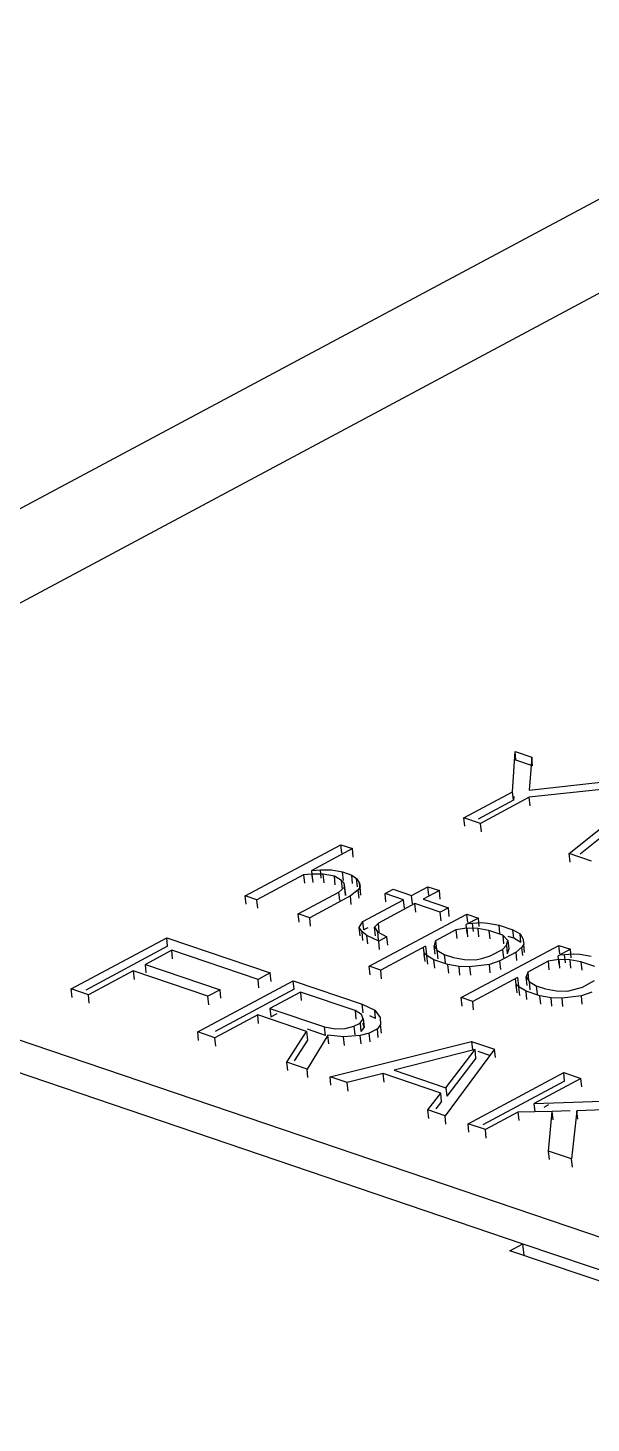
# Model space of a CAD drawing. Header units: millimetres. Extents: x 0 to 594, y 0 to 420.
# Drawn here: x 410.632 to 412.123, y 298.171 to 301.861 of the extents above; entities that cross this region are included whole.
import ezdxf

# ---------------------------------------------------------------- set-up
doc = ezdxf.new("R2010")
doc.units = ezdxf.units.MM
doc.header["$LTSCALE"] = 32.67
doc.layers.add('ASSEM_MEM', color=7, linetype='CONTINUOUS')

msp = doc.modelspace()

# ---------------------------------------------------------------- linework, layer by layer
at = {"layer": 'ASSEM_MEM', "color": 7, "linetype": 'CONTINUOUS'}
for p, q in [((428.7361, 310.2759), (406.1459, 298.2019)), ((414.4849, 302.41), (409.2878, 299.6322)), ((411.9151, 299.8406), (411.9214, 299.9466)), ((411.9238, 299.9242), (411.9214, 299.9466)), ((411.9214, 299.9466), (411.9655, 299.9317)), ((411.9678, 299.9093), (411.9238, 299.9242)), ((411.9655, 299.9317), (411.9586, 299.8447)), ((411.9678, 299.9093), (411.9655, 299.9317)), ((411.9586, 299.8447), (412.1563, 299.867)), ((411.7859, 299.7716), (411.9151, 299.8406)), ((411.9591, 299.8257), (411.83, 299.7567)), ((411.9174, 299.8182), (411.9151, 299.8406)), ((411.918, 299.8282), (411.9174, 299.8182)), ((412.2003, 299.852), (411.9591, 299.8257)), ((411.9615, 299.8033), (411.9591, 299.8257)), ((412.0648, 299.677), (412.2591, 299.8321)), ((411.9174, 299.8182), (411.8238, 299.7682)), ((412.2614, 299.8097), (412.0936, 299.6757)), ((411.7883, 299.7492), (411.7859, 299.7716)), ((411.83, 299.7567), (411.7859, 299.7716)), ((411.8323, 299.7343), (411.83, 299.7567)), ((411.2077, 299.5652), (411.4606, 299.7003)), ((411.4911, 299.69), (411.3834, 299.6325)), ((411.4629, 299.6779), (411.4606, 299.7003)), ((411.4606, 299.7003), (411.4911, 299.69)), ((411.4934, 299.6676), (411.4911, 299.69)), ((412.0672, 299.6546), (412.0648, 299.677)), ((412.1236, 299.6571), (412.0648, 299.677)), ((409.2878, 299.6322), (414.6501, 297.8131)), ((411.3619, 299.621), (411.2381, 299.5548)), ((411.3849, 299.6226), (411.3619, 299.621)), ((411.3619, 299.621), (411.3642, 299.5986)), ((411.3834, 299.6325), (411.4064, 299.6341)), ((411.3858, 299.6101), (411.3834, 299.6325)), ((411.3872, 299.6002), (411.3849, 299.6226)), ((411.4139, 299.6222), (411.3849, 299.6226)), ((411.4087, 299.6117), (411.4064, 299.6341)), ((411.4064, 299.6341), (411.4354, 299.6337)), ((411.4162, 299.5997), (411.4139, 299.6222)), ((411.4436, 299.6168), (411.4139, 299.6222)), ((411.4354, 299.6337), (411.4651, 299.6283)), ((411.4459, 299.5944), (411.4436, 299.6168)), ((411.4626, 299.6056), (411.4436, 299.6168)), ((411.4649, 299.5832), (411.4626, 299.6056)), ((411.4694, 299.5986), (411.4626, 299.6056)), ((411.4675, 299.6059), (411.4651, 299.6283)), ((411.4651, 299.6283), (411.4895, 299.62)), ((411.4918, 299.5976), (411.4895, 299.62)), ((411.4895, 299.62), (411.5024, 299.6109)), ((411.5047, 299.5885), (411.5024, 299.6109)), ((411.5024, 299.6109), (411.5099, 299.599)), ((411.3477, 299.5177), (411.4554, 299.5752)), ((411.4554, 299.5752), (411.4708, 299.5887)), ((411.4577, 299.5528), (411.4554, 299.5752)), ((411.4717, 299.5762), (411.4694, 299.5986)), ((411.4708, 299.5887), (411.4694, 299.5986)), ((411.4731, 299.5663), (411.4708, 299.5887)), ((411.4717, 299.5762), (411.4731, 299.5663)), ((411.5066, 299.5813), (411.4858, 299.5648)), ((411.5113, 299.5891), (411.5066, 299.5813)), ((411.509, 299.5589), (411.5066, 299.5813)), ((411.5122, 299.5766), (411.5099, 299.599)), ((411.5099, 299.599), (411.5113, 299.5891)), ((411.5136, 299.5667), (411.5113, 299.5891)), ((411.5776, 299.5713), (411.5991, 299.5828)), ((411.5799, 299.5489), (411.5776, 299.5713)), ((411.6263, 299.5548), (411.5776, 299.5713)), ((411.5991, 299.5828), (411.6478, 299.5663)), ((411.6478, 299.5663), (411.6909, 299.5893)), ((411.6501, 299.5439), (411.6478, 299.5663)), ((411.7213, 299.579), (411.6783, 299.556)), ((411.6932, 299.5669), (411.6909, 299.5893)), ((411.6909, 299.5893), (411.7213, 299.579)), ((411.7236, 299.5566), (411.7213, 299.579)), ((409.2971, 299.5426), (411.9425, 298.6451)), ((411.21, 299.5427), (411.2077, 299.5652)), ((411.2381, 299.5548), (411.2077, 299.5652)), ((411.2405, 299.5324), (411.2381, 299.5548)), ((411.4858, 299.5648), (411.3782, 299.5073)), ((411.4881, 299.5424), (411.4858, 299.5648)), ((411.5187, 299.4973), (411.6263, 299.5548)), ((411.6567, 299.5445), (411.5599, 299.4927)), ((411.6286, 299.5324), (411.6263, 299.5548)), ((411.6591, 299.5221), (411.6567, 299.5445)), ((411.7237, 299.5218), (411.6567, 299.5445)), ((411.6783, 299.556), (411.7453, 299.5333)), ((411.7453, 299.5333), (411.7237, 299.5218)), ((411.7476, 299.5108), (411.7453, 299.5333)), ((411.3501, 299.4952), (411.3477, 299.5177)), ((411.3782, 299.5073), (411.3477, 299.5177)), ((411.3805, 299.4849), (411.3782, 299.5073)), ((411.5093, 299.4816), (411.5187, 299.4973)), ((411.521, 299.4749), (411.5187, 299.4973)), ((411.5357, 299.3787), (411.794, 299.5167)), ((411.5599, 299.4927), (411.5498, 299.482)), ((411.5622, 299.4703), (411.5599, 299.4927)), ((411.726, 299.4993), (411.7237, 299.5218)), ((411.8244, 299.5064), (411.7921, 299.4891)), ((411.7963, 299.4943), (411.794, 299.5167)), ((411.794, 299.5167), (411.8244, 299.5064)), ((411.7975, 299.492), (411.8319, 299.4945)), ((411.8113, 299.4704), (411.809, 299.4928)), ((411.8267, 299.484), (411.8244, 299.5064)), ((411.8319, 299.4945), (411.8495, 299.4932)), ((411.8495, 299.4932), (411.8792, 299.4878)), ((411.5116, 299.4592), (411.5093, 299.4816)), ((411.5168, 299.4697), (411.5093, 299.4816)), ((411.5191, 299.4473), (411.5168, 299.4697)), ((411.5297, 299.4606), (411.5168, 299.4697)), ((411.5323, 299.4809), (411.521, 299.4749)), ((411.532, 299.4382), (411.5297, 299.4606)), ((411.5609, 299.4453), (411.5297, 299.4606)), ((411.5521, 299.4596), (411.5498, 299.482)), ((411.5498, 299.482), (411.5573, 299.4701)), ((411.5573, 299.4701), (411.5596, 299.4476)), ((411.5573, 299.4701), (411.5824, 299.4569)), ((411.5824, 299.4569), (411.5609, 299.4453)), ((411.5847, 299.4344), (411.5824, 299.4569)), ((411.7652, 299.4748), (411.7114, 299.446)), ((411.7935, 299.4793), (411.7652, 299.4748)), ((411.7652, 299.4748), (411.7675, 299.4523)), ((411.7944, 299.4667), (411.7921, 299.4891)), ((411.7935, 299.4793), (411.7959, 299.4568)), ((411.8226, 299.4788), (411.7935, 299.4793)), ((411.8226, 299.4788), (411.8249, 299.4564)), ((411.8523, 299.4734), (411.8226, 299.4788)), ((411.8523, 299.4734), (411.8546, 299.451)), ((411.8888, 299.461), (411.8523, 299.4734)), ((411.8815, 299.4654), (411.8792, 299.4878)), ((411.8792, 299.4878), (411.9158, 299.4754)), ((411.8888, 299.461), (411.8912, 299.4386)), ((411.9024, 299.447), (411.8888, 299.461)), ((411.9181, 299.453), (411.9032, 299.458)), ((411.9181, 299.453), (411.9158, 299.4754)), ((411.9158, 299.4754), (411.9347, 299.4643)), ((411.937, 299.4419), (411.9347, 299.4643)), ((411.9347, 299.4643), (411.9422, 299.4523)), ((410.7469, 299.3189), (410.9998, 299.4541)), ((411.0021, 299.4316), (410.7858, 299.316)), ((411.0132, 299.4213), (410.9432, 299.3839)), ((411.0021, 299.4316), (410.9998, 299.4541)), ((410.9998, 299.4541), (411.2738, 299.3611)), ((411.0155, 299.3989), (411.0132, 299.4213)), ((411.2415, 299.3438), (411.0132, 299.4213)), ((411.5632, 299.4229), (411.5609, 299.4453)), ((411.6845, 299.4316), (411.5661, 299.3683)), ((411.6812, 299.4139), (411.6791, 299.4287)), ((411.6821, 299.4014), (411.6798, 299.4238)), ((411.6845, 299.4316), (411.6868, 299.4092)), ((411.7114, 299.446), (411.7074, 299.4332)), ((411.7098, 299.4108), (411.7074, 299.4332)), ((411.7074, 299.4332), (411.7149, 299.4213)), ((411.7114, 299.446), (411.7137, 299.4236)), ((411.7149, 299.4213), (411.7173, 299.3989)), ((411.7149, 299.4213), (411.7339, 299.4102)), ((411.7792, 299.296), (412.0375, 299.4341)), ((411.8561, 299.4063), (411.8884, 299.4236)), ((411.8884, 299.4236), (411.8985, 299.4343)), ((411.8884, 299.4236), (411.8907, 299.4011)), ((411.8985, 299.4343), (411.9024, 299.447)), ((411.8985, 299.4343), (411.9008, 299.4118)), ((411.9048, 299.4246), (411.9008, 299.4118)), ((411.9024, 299.447), (411.9048, 299.4246)), ((411.937, 299.4419), (411.9181, 299.453)), ((411.9397, 299.4297), (411.9242, 299.4161)), ((411.9444, 299.4375), (411.9397, 299.4297)), ((411.942, 299.4073), (411.9397, 299.4297)), ((411.9422, 299.4523), (411.9444, 299.4375)), ((411.9467, 299.4151), (411.9444, 299.4375)), ((412.068, 299.4238), (412.0357, 299.4065)), ((412.0399, 299.4117), (412.0375, 299.4341)), ((412.0375, 299.4341), (412.068, 299.4238)), ((412.0703, 299.4014), (412.068, 299.4238)), ((410.9455, 299.3615), (410.9432, 299.3839)), ((410.9432, 299.3839), (411.1411, 299.3168)), ((411.6836, 299.3915), (411.6812, 299.4139)), ((411.688, 299.4069), (411.6812, 299.4139)), ((411.6904, 299.3845), (411.688, 299.4069)), ((411.707, 299.3958), (411.688, 299.4069)), ((411.7093, 299.3734), (411.707, 299.3958)), ((411.7435, 299.3834), (411.707, 299.3958)), ((411.7339, 299.4102), (411.7362, 299.3877)), ((411.7339, 299.4102), (411.7583, 299.4019)), ((411.7459, 299.361), (411.7435, 299.3834)), ((411.7733, 299.378), (411.7435, 299.3834)), ((411.7583, 299.4019), (411.788, 299.3965)), ((411.788, 299.3965), (411.817, 299.3961)), ((411.8536, 299.3837), (411.8023, 299.3775)), ((411.817, 299.3961), (411.8339, 299.3997)), ((411.8339, 299.3997), (411.8561, 299.4063)), ((411.8812, 299.3931), (411.8536, 299.3837)), ((411.8559, 299.3612), (411.8536, 299.3837)), ((411.9242, 299.4161), (411.8812, 299.3931)), ((411.8835, 299.3707), (411.8812, 299.3931)), ((411.9266, 299.3937), (411.9242, 299.4161)), ((412.0088, 299.3921), (411.955, 299.3634)), ((412.0371, 299.3966), (412.0088, 299.3921)), ((412.0088, 299.3921), (412.0111, 299.3697)), ((412.038, 299.3841), (412.0357, 299.4065)), ((412.0371, 299.3966), (412.0394, 299.3742)), ((412.0661, 299.3962), (412.0371, 299.3966)), ((412.0411, 299.4094), (412.0755, 299.4118)), ((412.0549, 299.3878), (412.0525, 299.4102)), ((412.0661, 299.3962), (412.0685, 299.3738)), ((412.0959, 299.3908), (412.0661, 299.3962)), ((412.0755, 299.4118), (412.093, 299.4106)), ((412.093, 299.4106), (412.1228, 299.4052)), ((412.0959, 299.3908), (412.0982, 299.3684)), ((412.1324, 299.3784), (412.0959, 299.3908)), ((410.9109, 299.3667), (410.7925, 299.3034)), ((410.9109, 299.3667), (410.9133, 299.3442)), ((411.1088, 299.2995), (410.9109, 299.3667)), ((411.2738, 299.3611), (411.2415, 299.3438)), ((411.2761, 299.3387), (411.2738, 299.3611)), ((411.538, 299.3563), (411.5357, 299.3787)), ((411.5661, 299.3683), (411.5357, 299.3787)), ((411.5684, 299.3459), (411.5661, 299.3683)), ((411.7756, 299.3556), (411.7733, 299.378)), ((411.8023, 299.3775), (411.7733, 299.378)), ((411.8046, 299.3551), (411.8023, 299.3775)), ((411.9281, 299.349), (411.8097, 299.2857)), ((411.9248, 299.3313), (411.9227, 299.3461)), ((411.9281, 299.349), (411.9304, 299.3266)), ((411.955, 299.3634), (411.951, 299.3506)), ((411.9533, 299.3282), (411.951, 299.3506)), ((411.951, 299.3506), (411.9585, 299.3387)), ((411.955, 299.3634), (411.9573, 299.341)), ((410.7492, 299.2965), (410.7469, 299.3189)), ((410.7925, 299.3034), (410.7469, 299.3189)), ((411.0818, 299.2053), (411.3347, 299.3404)), ((411.1411, 299.3168), (411.1088, 299.2995)), ((411.337, 299.318), (411.1281, 299.2063)), ((411.1434, 299.2944), (411.1411, 299.3168)), ((411.2439, 299.3214), (411.2415, 299.3438)), ((411.3535, 299.3106), (411.2728, 299.2674)), ((411.337, 299.318), (411.3347, 299.3404)), ((411.3347, 299.3404), (411.5174, 299.2785)), ((411.3535, 299.3106), (411.3558, 299.2881)), ((411.4981, 299.2615), (411.3535, 299.3106)), ((411.9257, 299.3188), (411.9234, 299.3412)), ((411.9271, 299.3089), (411.9248, 299.3313)), ((411.9316, 299.3243), (411.9248, 299.3313)), ((411.9339, 299.3019), (411.9316, 299.3243)), ((411.9506, 299.3131), (411.9316, 299.3243)), ((411.9529, 299.2907), (411.9506, 299.3131)), ((411.9871, 299.3007), (411.9506, 299.3131)), ((411.9585, 299.3387), (411.9608, 299.3162)), ((411.9585, 299.3387), (411.9775, 299.3275)), ((411.9775, 299.3275), (411.9798, 299.3051)), ((411.9775, 299.3275), (412.0018, 299.3193)), ((412.0018, 299.3193), (412.0316, 299.3139)), ((412.0316, 299.3139), (412.0606, 299.3134)), ((412.0606, 299.3134), (412.0775, 299.3171)), ((412.0775, 299.3171), (412.0997, 299.3237)), ((412.1248, 299.3105), (412.0972, 299.301)), ((412.0997, 299.3237), (412.132, 299.3409)), ((410.7949, 299.281), (410.7925, 299.3034)), ((411.1112, 299.2771), (411.1088, 299.2995)), ((411.5197, 299.256), (411.5174, 299.2785)), ((411.5174, 299.2785), (411.5501, 299.2627)), ((411.7815, 299.2736), (411.7792, 299.296)), ((411.8097, 299.2857), (411.7792, 299.296)), ((411.812, 299.2633), (411.8097, 299.2857)), ((411.9894, 299.2783), (411.9871, 299.3007)), ((412.0169, 299.2954), (411.9871, 299.3007)), ((412.0192, 299.2729), (412.0169, 299.2954)), ((412.0459, 299.2949), (412.0169, 299.2954)), ((412.0972, 299.301), (412.0459, 299.2949)), ((412.0482, 299.2725), (412.0459, 299.2949)), ((412.0995, 299.2786), (412.0972, 299.301)), ((411.2405, 299.2502), (411.1275, 299.1898)), ((411.2428, 299.2277), (411.2405, 299.2502)), ((411.3699, 299.2063), (411.2405, 299.2502)), ((411.2728, 299.2674), (411.2751, 299.245)), ((411.2728, 299.2674), (411.4174, 299.2184)), ((411.2751, 299.245), (411.2924, 299.2543)), ((411.4981, 299.2615), (411.5004, 299.2391)), ((411.5155, 299.2509), (411.4981, 299.2615)), ((411.5115, 299.2287), (411.52, 299.24)), ((411.52, 299.24), (411.5155, 299.2509)), ((411.52, 299.24), (411.5223, 299.2175)), ((411.5524, 299.2403), (411.537, 299.2477)), ((411.5524, 299.2403), (411.5501, 299.2627)), ((411.5501, 299.2627), (411.5644, 299.2437)), ((411.5644, 299.2437), (411.5657, 299.2245)), ((411.0841, 299.1828), (411.0818, 299.2053)), ((411.1275, 299.1898), (411.0818, 299.2053)), ((411.3177, 299.1252), (411.3699, 299.2063)), ((411.3699, 299.2063), (411.3722, 299.1838)), ((411.4197, 299.1959), (411.3719, 299.2122)), ((411.4197, 299.1959), (411.4174, 299.2184)), ((411.4174, 299.2184), (411.4456, 299.2135)), ((411.4456, 299.2135), (411.4716, 299.2141)), ((411.4716, 299.2141), (411.4953, 299.2201)), ((411.4953, 299.2201), (411.5115, 299.2287)), ((411.4953, 299.2201), (411.4977, 299.1977)), ((411.5115, 299.2287), (411.5138, 299.2063)), ((411.5356, 299.2018), (411.5119, 299.1957)), ((411.5223, 299.2175), (411.5138, 299.2063)), ((411.5179, 299.2285), (411.5223, 299.2175)), ((411.5571, 299.2133), (411.5356, 299.2018)), ((411.5379, 299.1793), (411.5356, 299.2018)), ((411.5657, 299.2245), (411.5571, 299.2133)), ((411.5595, 299.1908), (411.5571, 299.2133)), ((411.568, 299.2021), (411.5657, 299.2245)), ((411.1298, 299.1673), (411.1275, 299.1898)), ((411.3722, 299.1838), (411.3369, 299.129)), ((411.4263, 299.1965), (411.371, 299.1071)), ((411.4286, 299.1741), (411.4263, 299.1965)), ((411.4675, 299.1919), (411.4263, 299.1965)), ((411.4319, 299.0865), (411.8066, 299.1803)), ((411.5119, 299.1957), (411.4675, 299.1919)), ((411.4698, 299.1695), (411.4675, 299.1919)), ((411.5142, 299.1733), (411.5119, 299.1957)), ((411.8066, 299.1803), (411.809, 299.1579)), ((411.8066, 299.1803), (411.8675, 299.1597)), ((411.3201, 299.1028), (411.3177, 299.1252)), ((411.371, 299.1071), (411.3177, 299.1252)), ((411.8156, 299.1585), (411.6017, 299.1041)), ((411.8675, 299.1597), (411.7364, 298.9832)), ((411.7388, 299.0576), (411.8156, 299.1585)), ((411.8179, 299.1361), (411.7411, 299.0352)), ((411.8179, 299.1361), (411.8156, 299.1585)), ((411.8547, 299.1424), (411.8236, 299.153)), ((411.8698, 299.1373), (411.8675, 299.1597)), ((411.3733, 299.0847), (411.371, 299.1071)), ((411.4342, 299.0641), (411.4319, 299.0865)), ((411.4776, 299.071), (411.4319, 299.0865)), ((411.5726, 299.0952), (411.4776, 299.071)), ((411.5749, 299.0727), (411.5726, 299.0952)), ((411.7248, 299.0435), (411.5726, 299.0952)), ((411.6017, 299.1041), (411.7388, 299.0576)), ((411.7973, 298.9625), (412.0502, 299.0977)), ((412.0525, 299.0753), (412.0502, 299.0977)), ((412.0502, 299.0977), (412.0959, 299.0822)), ((411.4799, 299.0486), (411.4776, 299.071)), ((411.7388, 299.0576), (411.7411, 299.0352)), ((412.0525, 299.0753), (411.8362, 298.9597)), ((412.0959, 299.0822), (411.9721, 299.0161)), ((412.0982, 299.0598), (412.0959, 299.0822)), ((411.6907, 298.9987), (411.7248, 299.0435)), ((411.7272, 299.0211), (411.7123, 299.0015)), ((411.7272, 299.0211), (411.7248, 299.0435)), ((411.9721, 299.0161), (412.2633, 299.0254)), ((411.9744, 298.9936), (411.9721, 299.0161)), ((411.9982, 299.0064), (412.0105, 299.0129)), ((411.693, 298.9763), (411.6907, 298.9987)), ((411.7364, 298.9832), (411.6907, 298.9987)), ((411.7387, 298.9608), (411.7364, 298.9832)), ((411.929, 298.9931), (411.8429, 298.947)), ((412.02, 298.9951), (411.929, 298.9931)), ((411.929, 298.9931), (411.9314, 298.9706)), ((412.0104, 298.8902), (412.02, 298.9951)), ((412.0672, 298.9966), (412.02, 298.9951)), ((412.0223, 298.9727), (412.02, 298.9951)), ((412.085, 298.9966), (412.0713, 298.8696)), ((412.3242, 299.0048), (412.085, 298.9966)), ((412.0873, 298.9742), (412.085, 298.9966)), ((411.7996, 298.9401), (411.7973, 298.9625)), ((411.8429, 298.947), (411.7973, 298.9625)), ((411.8453, 298.9246), (411.8429, 298.947)), ((412.0127, 298.8678), (412.0104, 298.8902)), ((412.0713, 298.8696), (412.0104, 298.8902)), ((412.0736, 298.8472), (412.0713, 298.8696)), ((411.9078, 298.6266), (411.9425, 298.6451)), ((411.9457, 298.6137), (411.9425, 298.6451)), ((411.9425, 298.6451), (414.6594, 297.7234)), ((414.6605, 297.6928), (411.9078, 298.6266))]:
    msp.add_line(p, q, dxfattribs=at)

doc.saveas('drawing.dxf')
